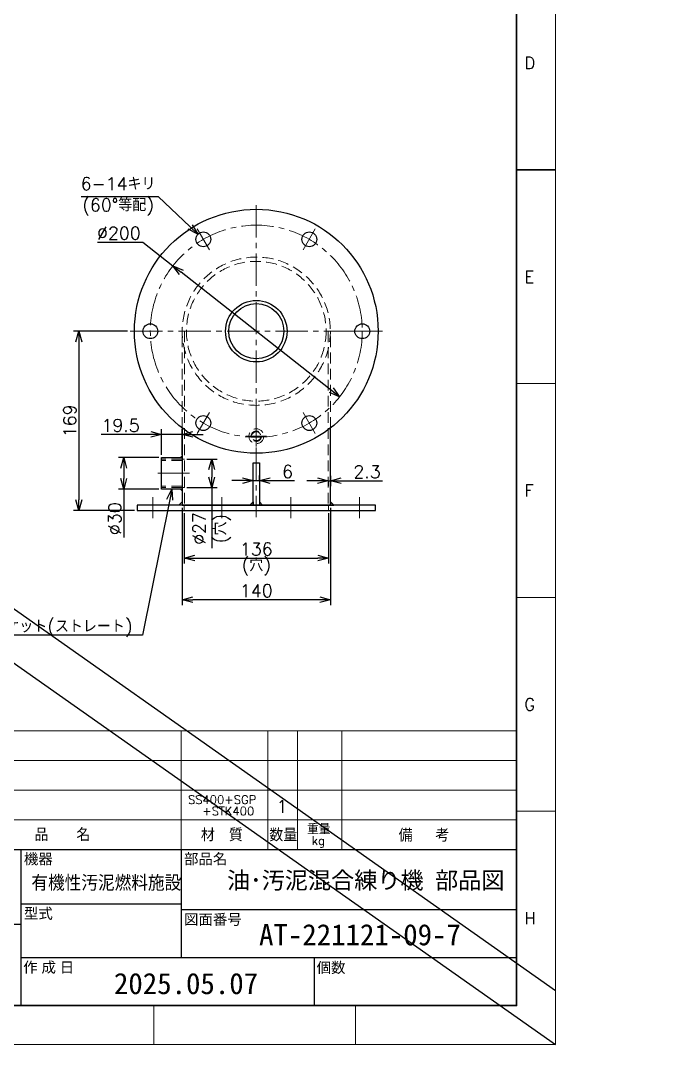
# Model space of a CAD drawing. Header units: millimetres. Extents: x 0 to 4931, y -34 to 1655.
# Drawn here: x 1847 to 2465, y 0 to 966 of the extents above; entities that cross this region are included whole.
import ezdxf
from ezdxf import colors
from ezdxf.entities.mleader import LeaderData, LeaderLine
from ezdxf.enums import TextEntityAlignment as Align
from ezdxf.math import Vec2, Vec3

# ---------------------------------------------------------------- set-up
doc = ezdxf.new("R2010")
doc.units = ezdxf.units.MM
doc.header["$LTSCALE"] = 1.6
doc.header["$PDMODE"] = 99
doc.header["$PDSIZE"] = 1
doc.linetypes.add('CENTER2', pattern=[28.575, 19.05, -3.175, 3.175, -3.175])
doc.linetypes.add('HIDDEN', pattern=[9.525, 6.35, -3.175])
for name, color, linetype, lineweight in [('04_HIDDEN', 2, 'HIDDEN', 13), ('05_CENTER', 4, 'CENTER2', 13), ('07_寸法線', 3, 'Continuous', 9), ('08_DIM', 3, 'Continuous', 13), ('90_FRAME', 5, 'Continuous', 35)]:
    doc.layers.add(name, color=color, linetype=linetype, lineweight=lineweight)
doc.layers.add('10_DRAFT', color=8, linetype='Continuous', lineweight=0, plot=False)
doc.layers.add('91_BLANK', color=5, linetype='Continuous', lineweight=0, plot=False)
doc.styles.add('KSS_TXT', font='txt.shx', dxfattribs={"bigfont": 'extfont2.shx'})
doc.styles.add('MS_G', font='MS Gothic.ttf')
doc.styles.get("Standard").update_dxf_attribs({"font": 'txt.shx', "bigfont": 'extfont2.shx'})
doc.styles.add('表題用', font='MS PGothic.ttf')
doc.dimstyles.new('KSS_DIM', dxfattribs={"dimscale": 4, "dimtxt": 3, "dimasz": 2.5, "dimexe": 1.25, "dimexo": 0.625, "dimtad": 1, "dimdsep": 46, "dimtxsty": 'KSS_TXT', "dimblk": 'OPEN30', "dimcen": 0, "dimazin": 2, "dimtfac": 0.75, "dimtmove": 0, "dimatfit": 3, "dimldrblk": 'OPEN30', "dimfxl": 1.25, "dimtolj": 1, "dimarcsym": 0})
doc.dimstyles.new('KSS_DIM$3', dxfattribs={"dimscale": 4, "dimtxt": 3, "dimasz": 2.5, "dimexe": 1.25, "dimexo": 0.625, "dimtad": 1, "dimtih": 1, "dimtoh": 1, "dimdsep": 46, "dimtxsty": 'KSS_TXT', "dimblk": 'OPEN30', "dimcen": 0, "dimazin": 2, "dimtfac": 0.75, "dimtofl": 0, "dimtmove": 0, "dimatfit": 3, "dimldrblk": 'OPEN30', "dimfxl": 1.25, "dimtolj": 1, "dimarcsym": 0})

# ---------------------------------------------------------------- blocks, each defined once
blk = doc.blocks.new('A$C16462A1F')
at = {"color": 0}
blk.add_lwpolyline([(-15, 0), (15, 0), (15, -19.5), (-15, -19.5)], close=True, dxfattribs=at)
at = {"color": 3}
for points in [[(-15, 0), (-16.5, 0), (-15, -1.5), (-15, -1.5)], [(15, 0), (16.5, 0), (15, -1.5), (15, -1.5)]]:
    blk.add_lwpolyline(points, close=True, dxfattribs=at)
at = {"layer": '04_HIDDEN'}
for p, q in [((-13.5, 2.3), (-13.5, 0)), ((-12.06, 0), (-12.06, -19.5)), ((13.22, 0), (13.22, -19.5)), ((13.5, 2.3), (13.5, 0)), ((-13.22, 0), (-13.22, -19.5)), ((12.06, 0), (12.06, -19.5))]:
    blk.add_line(p, q, dxfattribs=at)
at = {"layer": '05_CENTER'}
blk.add_line((0, -22.83), (0, 6.95), dxfattribs=at)
at = {"layer": '10_DRAFT'}
blk.add_line((0, 0), (0, -19.5), dxfattribs=at)
blk = doc.blocks.new('A$C580236FF')
at = {"color": 0}
for radius in [7, 4.86, 4.28]:
    blk.add_circle((0, 0), radius, dxfattribs=at)
at = {"layer": '05_CENTER'}
for p, q in [((0, -9.75), (0, 9.75)), ((9.75, 0), (-9.75, 0))]:
    blk.add_line(p, q, dxfattribs=at)
blk = doc.blocks.new('_Open30')
at = {"color": 0, "linetype": 'ByBlock', "lineweight": -2}
for p, q in [((-1, 0.268), (0, 0)), ((0, 0), (-1, -0.268)), ((0, 0), (-1, 0))]:
    blk.add_line(p, q, dxfattribs=at)
blk = doc.blocks.new('*D189')
at = {"layer": '08_DIM', "color": 0, "lineweight": -2, "transparency": 16777216}
for p, q in [((1977.71, 553.61), (1939.68, 553.61)), ((1944.68, 543.61), (1944.68, 533.61)), ((1977.71, 523.61), (1939.68, 523.61)), ((1944.68, 523.61), (1944.68, 478.11))]:
    blk.add_line(p, q, dxfattribs=at)
at = {"layer": 'Defpoints', "color": 0, "transparency": 16777216}
for p in [(1980.21, 553.61), (1944.68, 523.61), (1980.21, 523.61)]:
    blk.add_point(p, dxfattribs=at)
at = {"layer": '08_DIM', "color": 0, "lineweight": -2, "transparency": 16777216, "xscale": 10, "yscale": 10, "zscale": 10}
for p, rotation in [((1944.68, 553.61), 90), ((1944.68, 523.61), 270)]:
    blk.add_blockref('_Open30', p, dxfattribs=dict(at, rotation=rotation))
at = {"layer": '08_DIM', "color": 0, "transparency": 16777216, "insert": (1936.18, 495.86), "char_height": 12, "attachment_point": 5, "rotation": 90, "style": 'KSS_TXT'}
blk.add_mtext('\\A1;%%C30', dxfattribs=at)
blk = doc.blocks.new('*D192')
at = {"layer": '08_DIM', "color": 0, "lineweight": -2, "transparency": 16777216}
for p, q in [((2001.71, 501.11), (2001.71, 453.7)), ((2137.71, 501.11), (2137.71, 453.7)), ((2011.71, 458.7), (2127.71, 458.7))]:
    blk.add_line(p, q, dxfattribs=at)
at = {"layer": 'Defpoints', "color": 0, "transparency": 16777216}
for p in [(2001.71, 503.61), (2137.71, 503.61), (2137.71, 458.7)]:
    blk.add_point(p, dxfattribs=at)
at = {"layer": '08_DIM', "color": 0, "lineweight": -2, "transparency": 16777216, "xscale": 10, "yscale": 10, "zscale": 10, "rotation": 180}
blk.add_blockref('_Open30', (2001.71, 458.7), dxfattribs=at)
at = {"layer": '08_DIM', "color": 0, "lineweight": -2, "transparency": 16777216, "xscale": 10, "yscale": 10, "zscale": 10}
blk.add_blockref('_Open30', (2137.71, 458.7), dxfattribs=at)
at = {"layer": '08_DIM', "color": 0, "transparency": 16777216, "char_height": 12, "attachment_point": 5, "style": 'KSS_TXT'}
for s, insert in [('\\A1;136', (2069.71, 467.2)), ('\\A1;(穴)', (2069.71, 450.2))]:
    blk.add_mtext(s, dxfattribs=dict(at, insert=insert))
blk = doc.blocks.new('*D193')
at = {"layer": '08_DIM', "color": 0, "lineweight": -2, "transparency": 16777216}
for p, q in [((1980.21, 556.11), (1980.21, 580.32)), ((1999.71, 556.11), (1999.71, 580.32)), ((1970.21, 575.32), (1923.21, 575.32)), ((1999.71, 575.32), (1980.21, 575.32)), ((2009.71, 575.32), (2019.71, 575.32))]:
    blk.add_line(p, q, dxfattribs=at)
at = {"layer": 'Defpoints', "color": 0, "transparency": 16777216}
for p in [(1980.21, 575.32), (1980.21, 553.61), (1999.71, 553.61)]:
    blk.add_point(p, dxfattribs=at)
at = {"layer": '08_DIM', "color": 0, "lineweight": -2, "transparency": 16777216, "xscale": 10, "yscale": 10, "zscale": 10}
blk.add_blockref('_Open30', (1980.21, 575.32), dxfattribs=at)
at = {"layer": '08_DIM', "color": 0, "lineweight": -2, "transparency": 16777216, "xscale": 10, "yscale": 10, "zscale": 10, "rotation": 180}
blk.add_blockref('_Open30', (1999.71, 575.32), dxfattribs=at)
at = {"layer": '08_DIM', "color": 0, "transparency": 16777216, "insert": (1941.71, 583.83), "char_height": 12, "attachment_point": 5, "style": 'KSS_TXT'}
blk.add_mtext('\\A1;19.5', dxfattribs=at)
blk = doc.blocks.new('*D194')
at = {"layer": '08_DIM', "color": 0, "lineweight": -2, "transparency": 16777216}
for p, q in [((2004.21, 552.11), (2032.69, 552.11)), ((2027.69, 542.11), (2027.69, 535.11)), ((2004.21, 525.11), (2032.69, 525.11)), ((2027.69, 525.11), (2027.69, 468.05))]:
    blk.add_line(p, q, dxfattribs=at)
at = {"layer": 'Defpoints', "color": 0, "transparency": 16777216}
for p in [(2001.71, 552.11), (2001.71, 525.11), (2027.69, 525.11)]:
    blk.add_point(p, dxfattribs=at)
at = {"layer": '08_DIM', "color": 0, "lineweight": -2, "transparency": 16777216, "xscale": 10, "yscale": 10, "zscale": 10}
for p, rotation in [((2027.69, 552.11), 90), ((2027.69, 525.11), 270)]:
    blk.add_blockref('_Open30', p, dxfattribs=dict(at, rotation=rotation))
at = {"layer": '08_DIM', "color": 0, "transparency": 16777216, "insert": (2027.69, 486.55), "char_height": 12, "attachment_point": 5, "rotation": 90, "style": 'KSS_TXT'}
blk.add_mtext('\\A1;%%C27\\P(穴)', dxfattribs=at)
blk = doc.blocks.new('*D195')
at = {"layer": '08_DIM', "color": 0, "lineweight": -2, "transparency": 16777216}
for p, q in [((1999.71, 506.11), (1999.71, 414.44)), ((2139.71, 506.11), (2139.71, 414.44)), ((2129.71, 419.44), (2009.71, 419.44))]:
    blk.add_line(p, q, dxfattribs=at)
at = {"layer": 'Defpoints', "color": 0, "transparency": 16777216}
for p in [(1999.71, 508.61), (2139.71, 508.61), (1999.71, 419.44)]:
    blk.add_point(p, dxfattribs=at)
at = {"layer": '08_DIM', "color": 0, "lineweight": -2, "transparency": 16777216, "xscale": 10, "yscale": 10, "zscale": 10, "rotation": 180}
blk.add_blockref('_Open30', (1999.71, 419.44), dxfattribs=at)
at = {"layer": '08_DIM', "color": 0, "lineweight": -2, "transparency": 16777216, "xscale": 10, "yscale": 10, "zscale": 10}
blk.add_blockref('_Open30', (2139.71, 419.44), dxfattribs=at)
at = {"layer": '08_DIM', "color": 0, "transparency": 16777216, "insert": (2069.71, 427.94), "char_height": 12, "attachment_point": 5, "style": 'KSS_TXT'}
blk.add_mtext('\\A1;140', dxfattribs=at)
blk = doc.blocks.new('*D196')
at = {"layer": '08_DIM', "color": 0, "lineweight": -2, "transparency": 16777216}
for p, q in [((1948.21, 672.61), (1897.26, 672.61)), ((1902.26, 662.61), (1902.26, 513.61)), ((1954.71, 503.61), (1897.26, 503.61))]:
    blk.add_line(p, q, dxfattribs=at)
at = {"layer": 'Defpoints', "color": 0, "transparency": 16777216}
for p in [(1950.71, 672.61), (1902.26, 503.61), (1957.21, 503.61)]:
    blk.add_point(p, dxfattribs=at)
at = {"layer": '08_DIM', "color": 0, "lineweight": -2, "transparency": 16777216, "xscale": 10, "yscale": 10, "zscale": 10}
for p, rotation in [((1902.26, 672.61), 90), ((1902.26, 503.61), 270)]:
    blk.add_blockref('_Open30', p, dxfattribs=dict(at, rotation=rotation))
at = {"layer": '08_DIM', "color": 0, "transparency": 16777216, "insert": (1893.76, 588.11), "char_height": 12, "attachment_point": 5, "rotation": 90, "style": 'KSS_TXT'}
blk.add_mtext('\\A1;169', dxfattribs=at)
blk = doc.blocks.new('*D199')
at = {"layer": '08_DIM', "color": 0, "lineweight": -2, "transparency": 16777216}
for p, q in [((2056.71, 531.72), (2046.71, 531.72)), ((2066.71, 531.11), (2066.71, 536.72)), ((2066.71, 531.72), (2072.71, 531.72)), ((2072.71, 531.11), (2072.71, 536.72)), ((2082.71, 531.72), (2105.71, 531.72))]:
    blk.add_line(p, q, dxfattribs=at)
at = {"layer": 'Defpoints', "color": 0, "transparency": 16777216}
for p in [(2072.71, 531.72), (2066.71, 528.61), (2072.71, 528.61)]:
    blk.add_point(p, dxfattribs=at)
at = {"layer": '08_DIM', "color": 0, "lineweight": -2, "transparency": 16777216, "xscale": 10, "yscale": 10, "zscale": 10}
blk.add_blockref('_Open30', (2066.71, 531.72), dxfattribs=at)
at = {"layer": '08_DIM', "color": 0, "lineweight": -2, "transparency": 16777216, "xscale": 10, "yscale": 10, "zscale": 10, "rotation": 180}
blk.add_blockref('_Open30', (2072.71, 531.72), dxfattribs=at)
at = {"layer": '08_DIM', "color": 0, "transparency": 16777216, "insert": (2099.21, 540.22), "char_height": 12, "attachment_point": 5, "style": 'KSS_TXT'}
blk.add_mtext('\\A1;6', dxfattribs=at)
blk = doc.blocks.new('*D207')
at = {"layer": '08_DIM', "color": 0, "lineweight": -2, "transparency": 16777216}
for p, q in [((2127.41, 531.58), (2117.41, 531.58)), ((2137.41, 531.58), (2139.71, 531.58)), ((2137.41, 531.24), (2137.41, 526.58)), ((2139.71, 536.24), (2139.71, 526.58)), ((2149.71, 531.58), (2188.71, 531.58))]:
    blk.add_line(p, q, dxfattribs=at)
at = {"layer": 'Defpoints', "color": 0, "transparency": 16777216}
for p in [(2137.41, 533.74), (2139.71, 538.74), (2139.71, 531.58)]:
    blk.add_point(p, dxfattribs=at)
at = {"layer": '08_DIM', "color": 0, "lineweight": -2, "transparency": 16777216, "xscale": 10, "yscale": 10, "zscale": 10}
blk.add_blockref('_Open30', (2137.41, 531.58), dxfattribs=at)
at = {"layer": '08_DIM', "color": 0, "lineweight": -2, "transparency": 16777216, "xscale": 10, "yscale": 10, "zscale": 10, "rotation": 180}
blk.add_blockref('_Open30', (2139.71, 531.58), dxfattribs=at)
at = {"layer": '08_DIM', "color": 0, "transparency": 16777216, "insert": (2174.21, 540.08), "char_height": 12, "attachment_point": 5, "style": 'KSS_TXT'}
blk.add_mtext('\\A1;2.3', dxfattribs=at)
blk = doc.blocks.new('*D209')
at = {"layer": '08_DIM', "color": 0, "lineweight": -2, "transparency": 16777216}
for p, q in [((1904.34, 799.69), (1977.19, 799.69)), ((1977.19, 799.69), (2007.4, 770.93))]:
    blk.add_line(p, q, dxfattribs=at)
at = {"layer": 'Defpoints', "color": 0, "transparency": 16777216}
for p in [(2014.64, 764.04), (2024.79, 754.39)]:
    blk.add_point(p, dxfattribs=at)
at = {"layer": '08_DIM', "color": 0, "lineweight": -2, "transparency": 16777216, "xscale": 10, "yscale": 10, "zscale": 10, "rotation": 316.4171677600393}
blk.add_blockref('_Open30', (2014.64, 764.04), dxfattribs=at)
at = {"layer": '08_DIM', "color": 0, "transparency": 16777216, "insert": (1939.29, 799.69), "char_height": 12, "attachment_point": 5, "style": 'KSS_TXT'}
blk.add_mtext('\\A1;6-14キリ\\P(60°等配)', dxfattribs=at)
blk = doc.blocks.new('*D210')
at = {"layer": '08_DIM', "color": 0, "lineweight": -2, "transparency": 16777216}
for p, q in [((1919.78, 756.52), (1962.78, 756.52)), ((1962.78, 756.52), (1991.04, 734.34)), ((2148.39, 610.88), (1998.91, 728.17))]:
    blk.add_line(p, q, dxfattribs=at)
at = {"layer": 'Defpoints', "color": 0, "transparency": 16777216}
for p in [(1991.04, 734.34), (2148.39, 610.88)]:
    blk.add_point(p, dxfattribs=at)
at = {"layer": '08_DIM', "color": 0, "lineweight": -2, "transparency": 16777216, "xscale": 10, "yscale": 10, "zscale": 10}
for p, rotation in [((1991.04, 734.34), 141.8803645152787), ((2148.39, 610.88), 321.8803645152787)]:
    blk.add_blockref('_Open30', p, dxfattribs=dict(at, rotation=rotation))
at = {"layer": '08_DIM', "color": 0, "transparency": 16777216, "insert": (1940.03, 765.02), "char_height": 12, "attachment_point": 5, "style": 'KSS_TXT'}
blk.add_mtext('\\A1;%%C200', dxfattribs=at)
blk = doc.blocks.new('AM_BALLOON1')
at = {"transparency": 16777216}
blk.add_circle((0, 0), 5, dxfattribs=at)
blk.add_attdef('B_NUMBER', text='', height=3, dxfattribs=at).set_placement((0, 0), align=Align.MIDDLE_CENTER)
blk = doc.blocks.new('_OPEN')
at = {"color": 0, "linetype": 'ByBlock'}
for p, q in [((-1, 0.167), (0, 0)), ((0, 0), (-1, -0.167)), ((0, 0), (-1, 0))]:
    blk.add_line(p, q, dxfattribs=at)

msp = doc.modelspace()

# ---------------------------------------------------------------- linework, layer by layer
for p, q in [((0, 1655.492), (2352.09, 0)), ((72.419, 1655.492), (2352.09, 50.971))]:
    msp.add_line(p, q)
at = {"color": 0}
for p, q in [((1999.715, 581.292), (1999.715, 508.61)), ((2139.715, 508.61), (2139.715, 581.292)), ((1999.815, 508.61), (2139.615, 508.61))]:
    msp.add_line(p, q, dxfattribs=at)
for points in [[(2072.715, 508.61), (2066.715, 508.61), (2066.715, 548.61), (2072.715, 548.61)], [(1957.215, 508.61), (1957.215, 503.61), (2182.215, 503.61), (2182.215, 508.61)]]:
    msp.add_lwpolyline(points, close=True, dxfattribs=at)
at = {"color": 3}
for points in [[(1999.715, 511.61), (1999.715, 508.61), (1996.601, 508.61), (1999.715, 511.61)], [(2066.715, 511.61), (2066.715, 508.61), (2063.601, 508.61), (2066.715, 511.61)], [(2072.715, 511.61), (2072.715, 508.61), (2075.715, 508.61), (2072.715, 511.61)], [(2139.715, 511.61), (2139.715, 508.61), (2142.828, 508.61), (2139.715, 511.61)]]:
    msp.add_lwpolyline(points, dxfattribs=at)
at = {"color": 0}
for centre, radius in [((2069.715, 672.61), 115), ((2019.715, 759.213), 7), ((2119.715, 759.213), 7), ((2069.715, 672.61), 29), ((2069.715, 672.61), 26), ((1969.715, 672.61), 7), ((2169.715, 672.61), 7), ((2019.715, 586.008), 7), ((2119.715, 586.008), 7)]:
    msp.add_circle(centre, radius, dxfattribs=at)
at = {"layer": '04_HIDDEN'}
for p, q in [((1999.715, 581.292), (1999.715, 672.61)), ((1999.815, 672.61), (2004.815, 672.61)), ((2002.015, 672.61), (2002.015, 508.61)), ((2134.615, 672.61), (2139.615, 672.61)), ((2137.415, 672.61), (2137.415, 508.61)), ((2139.715, 581.292), (2139.715, 672.61)), ((2001.715, 503.61), (2001.715, 508.61)), ((2137.715, 503.61), (2137.715, 508.61))]:
    msp.add_line(p, q, dxfattribs=at)
for radius in [69.9, 65.9]:
    msp.add_circle((2069.715, 672.61), radius, dxfattribs=at)
at = {"layer": '05_CENTER'}
for p, q in [((2069.715, 791.61), (2069.715, 497.421)), ((2014.005, 769.102), (2025.424, 749.324)), ((2125.424, 769.102), (2114.005, 749.324)), ((1950.715, 672.61), (2188.715, 672.61)), ((1958.296, 672.61), (1981.133, 672.61)), ((2181.133, 672.61), (2158.296, 672.61)), ((2014.005, 576.119), (2025.424, 595.896)), ((2125.424, 576.119), (2114.005, 595.896)), ((1972.215, 496.197), (1972.215, 515.982)), ((2037.215, 496.197), (2037.215, 515.982)), ((2102.215, 496.197), (2102.215, 515.982)), ((2167.215, 496.197), (2167.215, 515.982))]:
    msp.add_line(p, q, dxfattribs=at)
msp.add_circle((2069.715, 672.61), 100, dxfattribs=at)
at = {"layer": '90_FRAME'}
msp.add_line((2352.09, 824.824), (2315.279, 824.824), dxfattribs=at)
at = {"layer": '90_FRAME', "color": 4, "lineweight": 13}
for p, q in [((2352.09, 623.192), (2315.279, 623.192)), ((2352.09, 421.56), (2315.279, 421.56)), ((1710.393, 295.733), (2315.279, 295.733)), ((1998.755, 295.733), (1998.755, 183.733)), ((2080.531, 295.733), (2080.531, 183.733)), ((2108.531, 295.733), (2108.531, 183.733)), ((2150.531, 295.733), (2150.531, 183.733)), ((1710.393, 267.733), (2315.279, 267.733)), ((1710.393, 239.733), (2315.279, 239.733)), ((2352.09, 219.928), (2315.279, 219.928)), ((1710.393, 211.733), (2315.279, 211.733)), ((1973.164, 0), (1973.164, 36.647)), ((2163.255, 0), (2163.255, 36.647))]:
    msp.add_line(p, q, dxfattribs=at)
at = {"layer": '90_FRAME', "color": 0, "lineweight": 25}
for p, q in [((1847.707, 36.647), (1847.707, 183.733)), ((1998.755, 183.733), (1998.755, 81.904)), ((1847.707, 132.819), (1998.755, 132.819)), ((1998.755, 127.162), (2315.279, 127.162)), ((1847.707, 113.019), (1523.279, 113.019)), ((1847.707, 81.904), (2315.279, 81.904)), ((2124.25, 81.904), (2124.25, 36.647))]:
    msp.add_line(p, q, dxfattribs=at)
at = {"layer": '90_FRAME'}
msp.add_lwpolyline([(110.322, 36.647), (2315.279, 36.647), (2315.279, 1613), (110.322, 1613)], close=True, dxfattribs=at)
at = {"layer": '90_FRAME', "color": 0, "lineweight": 25}
msp.add_lwpolyline([(1523.279, 36.647), (2315.279, 36.647), (2315.279, 183.733), (1523.279, 183.733)], close=True, dxfattribs=at)
at = {"layer": '91_BLANK'}
msp.add_lwpolyline([(0, 0), (2352.09, 0), (2352.09, 1655.492), (0, 1655.492)], close=True, dxfattribs=at)

# ---------------------------------------------------------------- block references
at = {"rotation": 270}
msp.add_blockref('A$C16462A1F', (1999.715, 538.61), dxfattribs=at)
at = {"layer": '04_HIDDEN'}
msp.add_blockref('A$C580236FF', (2069.715, 573.61), dxfattribs=at)

# ---------------------------------------------------------------- texts
at = {"layer": '90_FRAME', "color": 0, "lineweight": 13, "style": 'KSS_TXT'}
for s, p in [('D', (2322.597, 925.64)), ('E', (2322.597, 724.008)), ('F', (2322.597, 522.376)), ('G', (2322.597, 320.744)), ('H', (2322.597, 119.111))]:
    msp.add_text(s, height=11.36, dxfattribs=at).set_placement(p, align=Align.MIDDLE_LEFT)
at = {"layer": '90_FRAME', "color": 3, "lineweight": 13}
for s, height, p in [('SS400+SGP', 8, (2005.2, 226.903)), ('+STK400', 8, (2018.691, 216.144)), ('部\u3000\u3000品\u3000\u3000名', 12, (1820.674, 191.794)), ('材\u3000質', 12, (2017.428, 191.65)), ('数量', 12, (2082.002, 191.56)), ('重量', 10, (2117.678, 198.104)), ('備  考', 12, (2204.053, 191.359)), ('kg', 8, (2122.098, 188.32))]:
    msp.add_text(s, height=height, dxfattribs=at).set_placement(p)
msp.add_text('1', height=12, dxfattribs=at).set_placement((2093.988, 224.424), align=Align.MIDDLE_CENTER)
at = {"layer": '90_FRAME', "color": 0, "style": '表題用'}
for s, p in [('機器', (1850.425, 175.041)), ('部品名', (2001.473, 175.041)), ('型式', (1850.425, 123.627)), ('図面番号', (2001.473, 117.97)), ('作 成 日', (1849.735, 72.833)), ('個数', (2126.625, 72.556))]:
    msp.add_text(s, height=10, dxfattribs=at).set_placement(p, align=Align.MIDDLE_LEFT)
at = {"layer": '90_FRAME', "color": 0, "style": 'MS_G'}
msp.add_text('油･汚泥混合練り機 部品図', height=16, dxfattribs=at).set_placement((2172.988, 146.89), align=Align.CENTER)
at = {"layer": '90_FRAME', "color": 0, "style": 'MS_G', "width": 0.9}
msp.add_text('有機性汚泥燃料施設', height=12.8, dxfattribs=at).set_placement((1857.47, 146.316))
at = {"layer": '90_FRAME', "color": 0, "style": 'MS_G'}
for s, p in [('AT-221121-09-7', (2072.334, 93.546)), ('2025.05.07', (1935.378, 47.511))]:
    msp.add_text(s, height=20, dxfattribs=at).set_placement(p)

# ---------------------------------------------------------------- dimensions: what is measured, and where the dimension line sits
at = {"layer": '08_DIM'}
dim = msp.add_diameter_dim_2p(p1=(2024.785, 754.387), p2=(2014.644, 764.039), text='6-<>', dimstyle='KSS_DIM$3', override={"dimpost": '<>キリ\\X(60°等配)', "dimtix": 1}, dxfattribs=at)
dim.commit()
dim.dimension.update_dxf_attribs({"geometry": '*D209', "text_midpoint": (1939.285, 799.689), "dimtype": 163})
dim = msp.add_diameter_dim_2p(p1=(2148.387, 610.88), p2=(1991.042, 734.341), dimstyle='KSS_DIM$3', override={"dimpost": '%%C<>', "dimtix": 1, "dimatfit": 2}, dxfattribs=at)
dim.commit()
dim.dimension.update_dxf_attribs({"geometry": '*D210', "text_midpoint": (1940.029, 756.518), "dimtype": 163})
for base, p1, p2, angle, picture, middle in [((1902.259, 503.61), (1950.715, 672.61), (1957.215, 503.61), 90, '*D196', (1893.759, 588.11)), ((2139.715, 531.575), (2137.415, 533.736), (2139.715, 538.736), 180, '*D207', (2174.215, 540.075))]:
    dim = msp.add_linear_dim(base=base, p1=p1, p2=p2, angle=angle, dimstyle='KSS_DIM', dxfattribs=at)
    dim.commit()
    dim.dimension.update_dxf_attribs({"geometry": picture, "text_midpoint": middle})
for base, p1, p2, picture, middle in [((1980.215, 575.323), (1999.715, 553.61), (1980.215, 553.61), '*D193', (1941.712, 583.831)), ((2072.715, 531.717), (2066.715, 528.61), (2072.715, 528.61), '*D199', (2099.215, 540.217)), ((1999.715, 419.436), (2139.715, 508.61), (1999.715, 508.61), '*D195', (2069.715, 427.936))]:
    dim = msp.add_linear_dim(base=base, p1=p1, p2=p2, dimstyle='KSS_DIM', dxfattribs=at)
    dim.commit()
    dim.dimension.update_dxf_attribs({"geometry": picture, "text_midpoint": middle})
dim = msp.add_linear_dim(base=(1944.684, 523.61), p1=(1980.215, 553.61), p2=(1980.215, 523.61), angle=90, text='%%C<>', dimstyle='KSS_DIM', dxfattribs=at)
dim.commit()
dim.dimension.update_dxf_attribs({"geometry": '*D189', "text_midpoint": (1936.184, 495.86)})
dim = msp.add_linear_dim(base=(2027.688, 525.11), p1=(2001.715, 552.11), p2=(2001.715, 525.11), angle=90, text='%%C<>', dimstyle='KSS_DIM', override={"dimpost": '\\X(穴)'}, dxfattribs=at)
dim.commit()
dim.dimension.update_dxf_attribs({"geometry": '*D194', "text_midpoint": (2027.688, 486.551), "dimtype": 160})
dim = msp.add_linear_dim(base=(2137.715, 458.704), p1=(2001.715, 503.61), p2=(2137.715, 503.61), dimstyle='KSS_DIM', override={"dimpost": '\\X(穴)'}, dxfattribs=at)
dim.commit()
dim.dimension.update_dxf_attribs({"geometry": '*D192', "text_midpoint": (2069.715, 467.204)})

# ---------------------------------------------------------------- leaders
at = {"layer": '07_寸法線'}
ml = msp.add_multileader_block('Standard', dxfattribs=at)
ml.set_content('AM_BALLOON1', color=256, scale=5)
ml.set_attribute('B_NUMBER', '19', width=0)
ml.set_leader_properties(color=256, linetype='ByLayer', lineweight=-1)
ml.set_arrow_properties(name='OPEN')
ml.build(insert=Vec2(0, 0))
ml.multileader.update_dxf_attribs({"leader_type": 0, "has_dogleg": 0, "text_right_attachment_type": 6, "dogleg_length": 0, "arrow_head_size": 10, "scale": 2.5, "block_connection_type": 1})
ctx = ml.context
ctx.base_point, ctx.scale, ctx.char_height, ctx.arrow_head_size, ctx.landing_gap_size, ctx.plane_origin = Vec3(3041.991, 1434.038), 2.5, 20, 10, 10, Vec3(3041.991, 1434.038)
ctx.right_attachment, ctx.attachment_type = 6, 1
notes = []
notes.append((ctx, [(0, (0, 0, 0), (0, 0), (1, 0), 1, [])]))
ctx.block.insert = Vec3(3041.991, 1434.038)
at = {"layer": '08_DIM'}
ml = msp.add_multileader_mtext('Standard', dxfattribs=at)
ml.set_content('3/4Bハーフソケット(ストレート)', color=256)
ml.set_leader_properties()
ml.set_arrow_properties(name='OPEN30')
ml.build(insert=Vec2(0, 0))
ml.multileader.update_dxf_attribs({"text_left_attachment_type": 6, "text_right_attachment_type": 6, "dogleg_length": 0.36, "arrow_head_size": 10, "scale": 4})
ctx = ml.context
ctx.base_point, ctx.scale, ctx.char_height, ctx.arrow_head_size, ctx.landing_gap_size, ctx.plane_origin = Vec3(1712.1, 386.04), 4, 12, 10, 8, Vec3(1335.011, 381.172)
ctx.left_attachment, ctx.right_attachment, ctx.text_align_type = 6, 6, 2
notes.append((ctx, [(0, (1, 1, 0), (1962.34, 386.04), (-1, 0), 1.44, [(0, [(1989.965, 523.61)], 0, [])])]))
ctx.mtext.insert, ctx.mtext.alignment, ctx.mtext.flow_direction = Vec3(1952.9, 400.44), 3, 5
for ctx, leaders in notes:
    for number, flags, end, landing, length, lines in leaders:
        leader = LeaderData()
        leader.index, (leader.has_last_leader_line, leader.has_dogleg_vector, leader.attachment_direction) = number, flags
        leader.last_leader_point, leader.dogleg_vector, leader.dogleg_length = Vec3(end), Vec3(landing), length
        for number, points, colour, breaks in lines:
            line = LeaderLine()
            line.index, line.vertices, line.color, line.breaks = number, Vec3.list(points), colors.encode_raw_color(colour), breaks
            leader.lines.append(line)
        ctx.leaders.append(leader)

doc.saveas('drawing.dxf')
